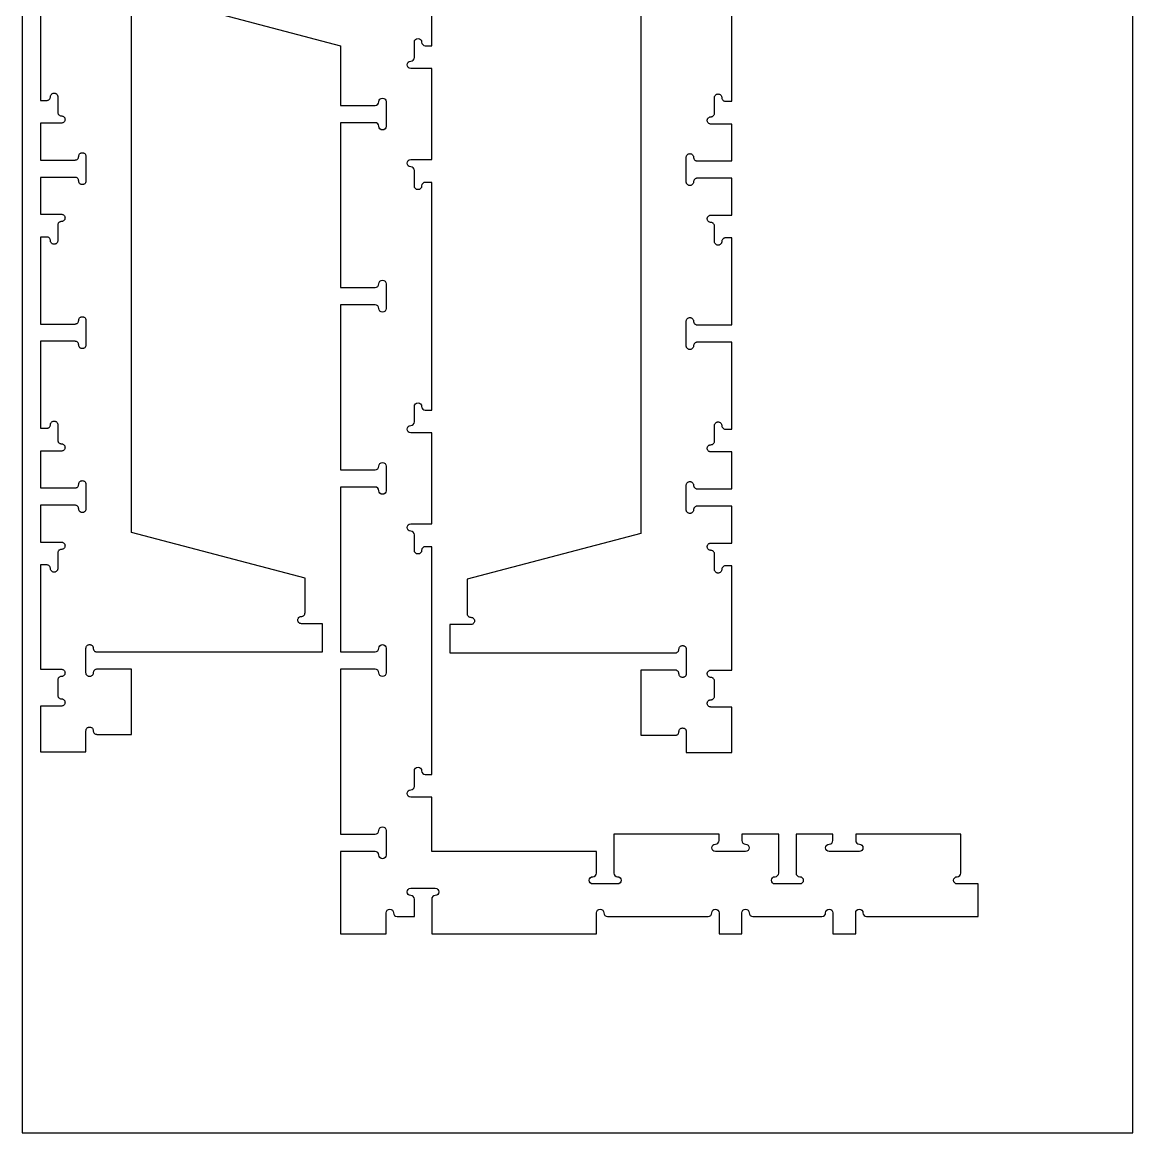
# Model space of a CAD drawing. Header units: inches. Extents: x -333 to -49, y -1653 to -1438.
# Drawn here: x -97.22 to -49.22, y -1534.43 to -1486.43 of the extents above; entities that cross this region are included whole.
import ezdxf

# ---------------------------------------------------------------- set-up
doc = ezdxf.new("R2010")
doc.units = ezdxf.units.IN
doc.header["$MEASUREMENT"] = 0
doc.layers.add('000_NOTES', color=6, linetype='Continuous')
doc.layers.add('CUT_THRU', color=7, linetype='Continuous')

msp = doc.modelspace()

# ---------------------------------------------------------------- linework, layer by layer
at = {"layer": 'CUT_THRU'}
for points in [[(-96.433, -1486.043), (-96.433, -1489.803), (-96.157, -1489.803), (-96.135, -1489.802), (-96.113, -1489.797), (-96.092, -1489.789), (-96.072, -1489.778), (-96.054, -1489.765), (-96.038, -1489.749), (-96.025, -1489.731), (-96.014, -1489.711), (-96.006, -1489.69), (-96.001, -1489.668), (-96, -1489.646), (-95.998, -1489.623), (-95.993, -1489.601), (-95.986, -1489.58), (-95.975, -1489.561), (-95.961, -1489.543), (-95.945, -1489.527), (-95.928, -1489.513), (-95.908, -1489.503), (-95.887, -1489.495), (-95.865, -1489.49), (-95.842, -1489.488), (-95.82, -1489.49), (-95.798, -1489.495), (-95.777, -1489.503), (-95.757, -1489.513), (-95.739, -1489.527), (-95.723, -1489.543), (-95.71, -1489.561), (-95.699, -1489.58), (-95.691, -1489.601), (-95.686, -1489.623), (-95.685, -1489.646), (-95.685, -1490.315), (-95.683, -1490.337), (-95.679, -1490.359), (-95.671, -1490.38), (-95.66, -1490.4), (-95.646, -1490.418), (-95.631, -1490.434), (-95.613, -1490.448), (-95.593, -1490.458), (-95.572, -1490.466), (-95.55, -1490.471), (-95.527, -1490.473), (-95.505, -1490.474), (-95.483, -1490.479), (-95.462, -1490.487), (-95.442, -1490.498), (-95.424, -1490.511), (-95.408, -1490.527), (-95.395, -1490.545), (-95.384, -1490.565), (-95.376, -1490.586), (-95.372, -1490.608), (-95.37, -1490.63), (-95.372, -1490.652), (-95.376, -1490.674), (-95.384, -1490.695), (-95.395, -1490.715), (-95.408, -1490.733), (-95.424, -1490.749), (-95.442, -1490.762), (-95.462, -1490.773), (-95.483, -1490.781), (-95.505, -1490.786), (-95.527, -1490.787), (-96.433, -1490.787), (-96.433, -1492.382), (-94.937, -1492.382), (-94.914, -1492.38), (-94.892, -1492.376), (-94.871, -1492.368), (-94.852, -1492.357), (-94.834, -1492.344), (-94.818, -1492.328), (-94.804, -1492.31), (-94.794, -1492.29), (-94.786, -1492.269), (-94.781, -1492.247), (-94.779, -1492.225), (-94.778, -1492.202), (-94.773, -1492.18), (-94.765, -1492.159), (-94.754, -1492.139), (-94.741, -1492.121), (-94.725, -1492.105), (-94.707, -1492.092), (-94.687, -1492.081), (-94.666, -1492.073), (-94.644, -1492.069), (-94.622, -1492.067), (-94.599, -1492.069), (-94.578, -1492.073), (-94.556, -1492.081), (-94.537, -1492.092), (-94.519, -1492.105), (-94.503, -1492.121), (-94.489, -1492.139), (-94.479, -1492.159), (-94.471, -1492.18), (-94.466, -1492.202), (-94.464, -1492.225), (-94.464, -1493.287), (-94.466, -1493.31), (-94.471, -1493.332), (-94.479, -1493.353), (-94.489, -1493.373), (-94.503, -1493.391), (-94.519, -1493.407), (-94.537, -1493.42), (-94.556, -1493.431), (-94.578, -1493.439), (-94.599, -1493.443), (-94.622, -1493.445), (-94.644, -1493.443), (-94.666, -1493.439), (-94.687, -1493.431), (-94.707, -1493.42), (-94.725, -1493.407), (-94.741, -1493.391), (-94.754, -1493.373), (-94.765, -1493.353), (-94.773, -1493.332), (-94.778, -1493.31), (-94.779, -1493.287), (-94.781, -1493.265), (-94.786, -1493.243), (-94.794, -1493.222), (-94.804, -1493.202), (-94.818, -1493.184), (-94.834, -1493.168), (-94.852, -1493.155), (-94.871, -1493.144), (-94.892, -1493.136), (-94.914, -1493.132), (-94.937, -1493.13), (-96.433, -1493.13), (-96.433, -1494.725), (-95.527, -1494.725), (-95.505, -1494.726), (-95.483, -1494.731), (-95.462, -1494.739), (-95.442, -1494.75), (-95.424, -1494.763), (-95.408, -1494.779), (-95.395, -1494.797), (-95.384, -1494.817), (-95.376, -1494.838), (-95.372, -1494.86), (-95.37, -1494.882), (-95.372, -1494.904), (-95.376, -1494.926), (-95.384, -1494.947), (-95.395, -1494.967), (-95.408, -1494.985), (-95.424, -1495.001), (-95.442, -1495.014), (-95.462, -1495.025), (-95.483, -1495.033), (-95.505, -1495.038), (-95.527, -1495.039), (-95.55, -1495.041), (-95.572, -1495.046), (-95.593, -1495.054), (-95.613, -1495.064), (-95.631, -1495.078), (-95.646, -1495.094), (-95.66, -1495.112), (-95.671, -1495.132), (-95.679, -1495.153), (-95.683, -1495.175), (-95.685, -1495.197), (-95.685, -1495.866), (-95.686, -1495.889), (-95.691, -1495.911), (-95.699, -1495.932), (-95.71, -1495.951), (-95.723, -1495.969), (-95.739, -1495.985), (-95.757, -1495.999), (-95.777, -1496.009), (-95.798, -1496.017), (-95.82, -1496.022), (-95.842, -1496.024), (-95.865, -1496.022), (-95.887, -1496.017), (-95.908, -1496.009), (-95.928, -1495.999), (-95.945, -1495.985), (-95.961, -1495.969), (-95.975, -1495.951), (-95.986, -1495.932), (-95.993, -1495.911), (-95.998, -1495.889), (-96, -1495.866), (-96.001, -1495.844), (-96.006, -1495.822), (-96.014, -1495.801), (-96.025, -1495.781), (-96.038, -1495.763), (-96.054, -1495.747), (-96.072, -1495.734), (-96.092, -1495.723), (-96.113, -1495.715), (-96.135, -1495.71), (-96.157, -1495.709), (-96.433, -1495.709), (-96.433, -1499.469), (-94.937, -1499.469), (-94.914, -1499.467), (-94.892, -1499.462), (-94.871, -1499.454), (-94.852, -1499.444), (-94.834, -1499.43), (-94.818, -1499.414), (-94.804, -1499.396), (-94.794, -1499.377), (-94.786, -1499.355), (-94.781, -1499.334), (-94.779, -1499.311), (-94.778, -1499.289), (-94.773, -1499.267), (-94.765, -1499.246), (-94.754, -1499.226), (-94.741, -1499.208), (-94.725, -1499.192), (-94.707, -1499.179), (-94.687, -1499.168), (-94.666, -1499.16), (-94.644, -1499.155), (-94.622, -1499.154), (-94.599, -1499.155), (-94.578, -1499.16), (-94.556, -1499.168), (-94.537, -1499.179), (-94.519, -1499.192), (-94.503, -1499.208), (-94.489, -1499.226), (-94.479, -1499.246), (-94.471, -1499.267), (-94.466, -1499.289), (-94.464, -1499.311), (-94.464, -1500.374), (-94.466, -1500.397), (-94.471, -1500.418), (-94.479, -1500.44), (-94.489, -1500.459), (-94.503, -1500.477), (-94.519, -1500.493), (-94.537, -1500.507), (-94.556, -1500.517), (-94.578, -1500.525), (-94.599, -1500.53), (-94.622, -1500.532), (-94.644, -1500.53), (-94.666, -1500.525), (-94.687, -1500.517), (-94.707, -1500.507), (-94.725, -1500.493), (-94.741, -1500.477), (-94.754, -1500.459), (-94.765, -1500.44), (-94.773, -1500.418), (-94.778, -1500.397), (-94.779, -1500.374), (-94.781, -1500.352), (-94.786, -1500.33), (-94.794, -1500.309), (-94.804, -1500.289), (-94.818, -1500.271), (-94.834, -1500.255), (-94.852, -1500.242), (-94.871, -1500.231), (-94.892, -1500.223), (-94.914, -1500.218), (-94.937, -1500.217), (-96.433, -1500.217), (-96.433, -1503.976), (-96.157, -1503.976), (-96.135, -1503.975), (-96.113, -1503.97), (-96.092, -1503.962), (-96.072, -1503.951), (-96.054, -1503.938), (-96.038, -1503.922), (-96.025, -1503.904), (-96.014, -1503.884), (-96.006, -1503.863), (-96.001, -1503.841), (-96, -1503.819), (-95.998, -1503.797), (-95.993, -1503.775), (-95.986, -1503.754), (-95.975, -1503.734), (-95.961, -1503.716), (-95.945, -1503.7), (-95.928, -1503.687), (-95.908, -1503.676), (-95.887, -1503.668), (-95.865, -1503.663), (-95.842, -1503.662), (-95.82, -1503.663), (-95.798, -1503.668), (-95.777, -1503.676), (-95.757, -1503.687), (-95.739, -1503.7), (-95.723, -1503.716), (-95.71, -1503.734), (-95.699, -1503.754), (-95.691, -1503.775), (-95.686, -1503.797), (-95.685, -1503.819), (-95.685, -1504.488), (-95.683, -1504.511), (-95.679, -1504.533), (-95.671, -1504.554), (-95.66, -1504.573), (-95.646, -1504.591), (-95.631, -1504.607), (-95.613, -1504.621), (-95.593, -1504.632), (-95.572, -1504.639), (-95.55, -1504.644), (-95.527, -1504.646), (-95.505, -1504.647), (-95.483, -1504.652), (-95.462, -1504.66), (-95.442, -1504.671), (-95.424, -1504.684), (-95.408, -1504.7), (-95.395, -1504.718), (-95.384, -1504.738), (-95.376, -1504.759), (-95.372, -1504.781), (-95.37, -1504.803), (-95.372, -1504.826), (-95.376, -1504.848), (-95.384, -1504.869), (-95.395, -1504.888), (-95.408, -1504.906), (-95.424, -1504.922), (-95.442, -1504.936), (-95.462, -1504.946), (-95.483, -1504.954), (-95.505, -1504.959), (-95.527, -1504.961), (-96.433, -1504.961), (-96.433, -1506.555), (-94.937, -1506.555), (-94.914, -1506.554), (-94.892, -1506.549), (-94.871, -1506.541), (-94.852, -1506.53), (-94.834, -1506.517), (-94.818, -1506.501), (-94.804, -1506.483), (-94.794, -1506.463), (-94.786, -1506.442), (-94.781, -1506.42), (-94.779, -1506.398), (-94.778, -1506.375), (-94.773, -1506.353), (-94.765, -1506.332), (-94.754, -1506.313), (-94.741, -1506.295), (-94.725, -1506.279), (-94.707, -1506.265), (-94.687, -1506.254), (-94.666, -1506.247), (-94.644, -1506.242), (-94.622, -1506.24), (-94.599, -1506.242), (-94.578, -1506.247), (-94.556, -1506.254), (-94.537, -1506.265), (-94.519, -1506.279), (-94.503, -1506.295), (-94.489, -1506.313), (-94.479, -1506.332), (-94.471, -1506.353), (-94.466, -1506.375), (-94.464, -1506.398), (-94.464, -1507.461), (-94.466, -1507.483), (-94.471, -1507.505), (-94.479, -1507.526), (-94.489, -1507.546), (-94.503, -1507.564), (-94.519, -1507.58), (-94.537, -1507.593), (-94.556, -1507.604), (-94.578, -1507.612), (-94.599, -1507.617), (-94.622, -1507.618), (-94.644, -1507.617), (-94.666, -1507.612), (-94.687, -1507.604), (-94.707, -1507.593), (-94.725, -1507.58), (-94.741, -1507.564), (-94.754, -1507.546), (-94.765, -1507.526), (-94.773, -1507.505), (-94.778, -1507.483), (-94.779, -1507.461), (-94.781, -1507.438), (-94.786, -1507.416), (-94.794, -1507.395), (-94.804, -1507.376), (-94.818, -1507.358), (-94.834, -1507.342), (-94.852, -1507.328), (-94.871, -1507.317), (-94.892, -1507.31), (-94.914, -1507.305), (-94.937, -1507.303), (-96.433, -1507.303), (-96.433, -1508.898), (-95.527, -1508.898), (-95.505, -1508.899), (-95.483, -1508.904), (-95.462, -1508.912), (-95.442, -1508.923), (-95.424, -1508.936), (-95.408, -1508.952), (-95.395, -1508.97), (-95.384, -1508.99), (-95.376, -1509.011), (-95.372, -1509.033), (-95.37, -1509.055), (-95.372, -1509.078), (-95.376, -1509.1), (-95.384, -1509.121), (-95.395, -1509.14), (-95.408, -1509.158), (-95.424, -1509.174), (-95.442, -1509.188), (-95.462, -1509.198), (-95.483, -1509.206), (-95.505, -1509.211), (-95.527, -1509.213), (-95.55, -1509.214), (-95.572, -1509.219), (-95.593, -1509.227), (-95.613, -1509.238), (-95.631, -1509.251), (-95.646, -1509.267), (-95.66, -1509.285), (-95.671, -1509.305), (-95.679, -1509.326), (-95.683, -1509.348), (-95.685, -1509.37), (-95.685, -1510.039), (-95.686, -1510.062), (-95.691, -1510.084), (-95.699, -1510.105), (-95.71, -1510.125), (-95.723, -1510.143), (-95.739, -1510.158), (-95.757, -1510.172), (-95.777, -1510.183), (-95.798, -1510.191), (-95.82, -1510.195), (-95.842, -1510.197), (-95.865, -1510.195), (-95.887, -1510.191), (-95.908, -1510.183), (-95.928, -1510.172), (-95.945, -1510.158), (-95.961, -1510.143), (-95.975, -1510.125), (-95.986, -1510.105), (-95.993, -1510.084), (-95.998, -1510.062), (-96, -1510.039), (-96.001, -1510.017), (-96.006, -1509.995), (-96.014, -1509.974), (-96.025, -1509.954), (-96.038, -1509.936), (-96.054, -1509.92), (-96.072, -1509.907), (-96.092, -1509.896), (-96.113, -1509.888), (-96.135, -1509.884), (-96.157, -1509.882), (-96.433, -1509.882), (-96.433, -1514.39), (-95.527, -1514.39), (-95.505, -1514.391), (-95.483, -1514.396), (-95.462, -1514.404), (-95.442, -1514.415), (-95.424, -1514.428), (-95.408, -1514.444), (-95.395, -1514.462), (-95.384, -1514.482), (-95.376, -1514.503), (-95.372, -1514.525), (-95.37, -1514.547), (-95.372, -1514.57), (-95.376, -1514.592), (-95.384, -1514.613), (-95.395, -1514.632), (-95.408, -1514.65), (-95.424, -1514.666), (-95.442, -1514.68), (-95.462, -1514.691), (-95.483, -1514.698), (-95.505, -1514.703), (-95.527, -1514.705), (-95.55, -1514.706), (-95.572, -1514.711), (-95.593, -1514.719), (-95.613, -1514.73), (-95.631, -1514.743), (-95.646, -1514.759), (-95.66, -1514.777), (-95.671, -1514.797), (-95.679, -1514.818), (-95.683, -1514.84), (-95.685, -1514.862), (-95.685, -1515.512), (-95.683, -1515.534), (-95.679, -1515.556), (-95.671, -1515.577), (-95.66, -1515.597), (-95.646, -1515.615), (-95.631, -1515.631), (-95.613, -1515.644), (-95.593, -1515.655), (-95.572, -1515.663), (-95.55, -1515.668), (-95.527, -1515.669), (-95.505, -1515.671), (-95.483, -1515.676), (-95.462, -1515.684), (-95.442, -1515.694), (-95.424, -1515.708), (-95.408, -1515.724), (-95.395, -1515.742), (-95.384, -1515.761), (-95.376, -1515.782), (-95.372, -1515.804), (-95.37, -1515.827), (-95.372, -1515.849), (-95.376, -1515.871), (-95.384, -1515.892), (-95.395, -1515.912), (-95.408, -1515.93), (-95.424, -1515.946), (-95.442, -1515.959), (-95.462, -1515.97), (-95.483, -1515.978), (-95.505, -1515.983), (-95.527, -1515.984), (-96.433, -1515.984), (-96.433, -1517.953), (-94.464, -1517.953), (-94.464, -1517.047), (-94.463, -1517.025), (-94.458, -1517.003), (-94.45, -1516.982), (-94.439, -1516.962), (-94.426, -1516.944), (-94.41, -1516.928), (-94.392, -1516.915), (-94.372, -1516.904), (-94.351, -1516.896), (-94.329, -1516.891), (-94.307, -1516.89), (-94.285, -1516.891), (-94.263, -1516.896), (-94.242, -1516.904), (-94.222, -1516.915), (-94.204, -1516.928), (-94.188, -1516.944), (-94.174, -1516.962), (-94.164, -1516.982), (-94.156, -1517.003), (-94.151, -1517.025), (-94.149, -1517.047), (-94.148, -1517.07), (-94.143, -1517.092), (-94.135, -1517.113), (-94.124, -1517.132), (-94.111, -1517.15), (-94.095, -1517.166), (-94.077, -1517.18), (-94.057, -1517.191), (-94.036, -1517.198), (-94.014, -1517.203), (-93.992, -1517.205), (-92.496, -1517.205), (-92.496, -1514.39), (-93.992, -1514.39), (-94.014, -1514.391), (-94.036, -1514.396), (-94.057, -1514.404), (-94.077, -1514.415), (-94.095, -1514.428), (-94.111, -1514.444), (-94.124, -1514.462), (-94.135, -1514.482), (-94.143, -1514.503), (-94.148, -1514.525), (-94.149, -1514.547), (-94.151, -1514.57), (-94.156, -1514.592), (-94.164, -1514.613), (-94.174, -1514.632), (-94.188, -1514.65), (-94.204, -1514.666), (-94.222, -1514.68), (-94.242, -1514.691), (-94.263, -1514.698), (-94.285, -1514.703), (-94.307, -1514.705), (-94.329, -1514.703), (-94.351, -1514.698), (-94.372, -1514.691), (-94.392, -1514.68), (-94.41, -1514.666), (-94.426, -1514.65), (-94.439, -1514.632), (-94.45, -1514.613), (-94.458, -1514.592), (-94.463, -1514.57), (-94.464, -1514.547), (-94.464, -1513.484), (-94.463, -1513.462), (-94.458, -1513.44), (-94.45, -1513.419), (-94.439, -1513.399), (-94.426, -1513.381), (-94.41, -1513.365), (-94.392, -1513.352), (-94.372, -1513.341), (-94.351, -1513.333), (-94.329, -1513.328), (-94.307, -1513.327), (-94.285, -1513.328), (-94.263, -1513.333), (-94.242, -1513.341), (-94.222, -1513.352), (-94.204, -1513.365), (-94.188, -1513.381), (-94.174, -1513.399), (-94.164, -1513.419), (-94.156, -1513.44), (-94.151, -1513.462), (-94.149, -1513.484), (-94.148, -1513.507), (-94.143, -1513.529), (-94.135, -1513.55), (-94.124, -1513.569), (-94.111, -1513.587), (-94.095, -1513.603), (-94.077, -1513.617), (-94.057, -1513.628), (-94.036, -1513.635), (-94.014, -1513.64), (-93.992, -1513.642), (-84.248, -1513.642), (-84.248, -1512.421), (-85.153, -1512.421), (-85.176, -1512.42), (-85.198, -1512.415), (-85.219, -1512.407), (-85.239, -1512.396), (-85.257, -1512.383), (-85.272, -1512.367), (-85.286, -1512.349), (-85.297, -1512.329), (-85.304, -1512.308), (-85.309, -1512.286), (-85.311, -1512.264), (-85.309, -1512.241), (-85.304, -1512.22), (-85.297, -1512.198), (-85.286, -1512.179), (-85.272, -1512.161), (-85.257, -1512.145), (-85.239, -1512.131), (-85.219, -1512.121), (-85.198, -1512.113), (-85.176, -1512.108), (-85.153, -1512.106), (-85.131, -1512.105), (-85.109, -1512.1), (-85.088, -1512.092), (-85.068, -1512.081), (-85.05, -1512.068), (-85.034, -1512.052), (-85.021, -1512.034), (-85.01, -1512.014), (-85.002, -1511.993), (-84.998, -1511.971), (-84.996, -1511.949), (-84.996, -1510.453), (-92.496, -1508.484), (-92.496, -1448.681)], [(-70.488, -1448.721), (-70.488, -1508.524), (-77.988, -1510.492), (-77.988, -1511.988), (-77.986, -1512.011), (-77.982, -1512.033), (-77.974, -1512.054), (-77.963, -1512.073), (-77.95, -1512.091), (-77.934, -1512.107), (-77.916, -1512.121), (-77.896, -1512.132), (-77.875, -1512.139), (-77.853, -1512.144), (-77.831, -1512.146), (-77.808, -1512.147), (-77.786, -1512.152), (-77.765, -1512.16), (-77.745, -1512.171), (-77.727, -1512.184), (-77.712, -1512.2), (-77.698, -1512.218), (-77.687, -1512.238), (-77.679, -1512.259), (-77.675, -1512.281), (-77.673, -1512.303), (-77.675, -1512.326), (-77.679, -1512.348), (-77.687, -1512.369), (-77.698, -1512.388), (-77.712, -1512.406), (-77.727, -1512.422), (-77.745, -1512.436), (-77.765, -1512.446), (-77.786, -1512.454), (-77.808, -1512.459), (-77.831, -1512.461), (-78.736, -1512.461), (-78.736, -1513.681), (-68.992, -1513.681), (-68.97, -1513.68), (-68.948, -1513.675), (-68.927, -1513.667), (-68.907, -1513.656), (-68.889, -1513.643), (-68.873, -1513.627), (-68.859, -1513.609), (-68.849, -1513.589), (-68.841, -1513.568), (-68.836, -1513.546), (-68.834, -1513.524), (-68.833, -1513.501), (-68.828, -1513.479), (-68.82, -1513.458), (-68.809, -1513.439), (-68.796, -1513.421), (-68.78, -1513.405), (-68.762, -1513.391), (-68.742, -1513.38), (-68.721, -1513.373), (-68.699, -1513.368), (-68.677, -1513.366), (-68.655, -1513.368), (-68.633, -1513.373), (-68.612, -1513.38), (-68.592, -1513.391), (-68.574, -1513.405), (-68.558, -1513.421), (-68.545, -1513.439), (-68.534, -1513.458), (-68.526, -1513.479), (-68.521, -1513.501), (-68.52, -1513.524), (-68.52, -1514.587), (-68.521, -1514.609), (-68.526, -1514.631), (-68.534, -1514.652), (-68.545, -1514.672), (-68.558, -1514.69), (-68.574, -1514.706), (-68.592, -1514.719), (-68.612, -1514.73), (-68.633, -1514.738), (-68.655, -1514.743), (-68.677, -1514.744), (-68.699, -1514.743), (-68.721, -1514.738), (-68.742, -1514.73), (-68.762, -1514.719), (-68.78, -1514.706), (-68.796, -1514.69), (-68.809, -1514.672), (-68.82, -1514.652), (-68.828, -1514.631), (-68.833, -1514.609), (-68.834, -1514.587), (-68.836, -1514.564), (-68.841, -1514.542), (-68.849, -1514.521), (-68.859, -1514.502), (-68.873, -1514.484), (-68.889, -1514.468), (-68.907, -1514.454), (-68.927, -1514.443), (-68.948, -1514.436), (-68.97, -1514.431), (-68.992, -1514.429), (-70.488, -1514.429), (-70.488, -1517.244), (-68.992, -1517.244), (-68.97, -1517.243), (-68.948, -1517.238), (-68.927, -1517.23), (-68.907, -1517.219), (-68.889, -1517.206), (-68.873, -1517.19), (-68.859, -1517.172), (-68.849, -1517.152), (-68.841, -1517.131), (-68.836, -1517.109), (-68.834, -1517.087), (-68.833, -1517.064), (-68.828, -1517.042), (-68.82, -1517.021), (-68.809, -1517.002), (-68.796, -1516.984), (-68.78, -1516.968), (-68.762, -1516.954), (-68.742, -1516.943), (-68.721, -1516.936), (-68.699, -1516.931), (-68.677, -1516.929), (-68.655, -1516.931), (-68.633, -1516.936), (-68.612, -1516.943), (-68.592, -1516.954), (-68.574, -1516.968), (-68.558, -1516.984), (-68.545, -1517.002), (-68.534, -1517.021), (-68.526, -1517.042), (-68.521, -1517.064), (-68.52, -1517.087), (-68.52, -1517.992), (-66.551, -1517.992), (-66.551, -1516.024), (-67.457, -1516.024), (-67.479, -1516.022), (-67.501, -1516.017), (-67.522, -1516.009), (-67.542, -1515.999), (-67.56, -1515.985), (-67.576, -1515.969), (-67.589, -1515.951), (-67.6, -1515.932), (-67.608, -1515.911), (-67.612, -1515.889), (-67.614, -1515.866), (-67.612, -1515.844), (-67.608, -1515.822), (-67.6, -1515.801), (-67.589, -1515.781), (-67.576, -1515.763), (-67.56, -1515.747), (-67.542, -1515.734), (-67.522, -1515.723), (-67.501, -1515.715), (-67.479, -1515.71), (-67.457, -1515.709), (-67.434, -1515.707), (-67.412, -1515.702), (-67.391, -1515.695), (-67.371, -1515.684), (-67.353, -1515.67), (-67.338, -1515.654), (-67.324, -1515.636), (-67.313, -1515.617), (-67.305, -1515.596), (-67.301, -1515.574), (-67.299, -1515.551), (-67.299, -1514.902), (-67.301, -1514.879), (-67.305, -1514.857), (-67.313, -1514.836), (-67.324, -1514.817), (-67.338, -1514.799), (-67.353, -1514.783), (-67.371, -1514.769), (-67.391, -1514.758), (-67.412, -1514.751), (-67.434, -1514.746), (-67.457, -1514.744), (-67.479, -1514.743), (-67.501, -1514.738), (-67.522, -1514.73), (-67.542, -1514.719), (-67.56, -1514.706), (-67.576, -1514.69), (-67.589, -1514.672), (-67.6, -1514.652), (-67.608, -1514.631), (-67.612, -1514.609), (-67.614, -1514.587), (-67.612, -1514.564), (-67.608, -1514.542), (-67.6, -1514.521), (-67.589, -1514.502), (-67.576, -1514.484), (-67.56, -1514.468), (-67.542, -1514.454), (-67.522, -1514.443), (-67.501, -1514.436), (-67.479, -1514.431), (-67.457, -1514.429), (-66.551, -1514.429), (-66.551, -1509.921), (-66.827, -1509.921), (-66.849, -1509.923), (-66.871, -1509.928), (-66.892, -1509.936), (-66.912, -1509.946), (-66.93, -1509.96), (-66.946, -1509.976), (-66.959, -1509.994), (-66.97, -1510.013), (-66.978, -1510.034), (-66.982, -1510.056), (-66.984, -1510.079), (-66.986, -1510.101), (-66.99, -1510.123), (-66.998, -1510.144), (-67.009, -1510.164), (-67.023, -1510.182), (-67.038, -1510.198), (-67.056, -1510.211), (-67.076, -1510.222), (-67.097, -1510.23), (-67.119, -1510.235), (-67.142, -1510.236), (-67.164, -1510.235), (-67.186, -1510.23), (-67.207, -1510.222), (-67.227, -1510.211), (-67.245, -1510.198), (-67.261, -1510.182), (-67.274, -1510.164), (-67.285, -1510.144), (-67.293, -1510.123), (-67.297, -1510.101), (-67.299, -1510.079), (-67.299, -1509.41), (-67.301, -1509.387), (-67.305, -1509.365), (-67.313, -1509.344), (-67.324, -1509.324), (-67.338, -1509.306), (-67.353, -1509.291), (-67.371, -1509.277), (-67.391, -1509.266), (-67.412, -1509.258), (-67.434, -1509.254), (-67.457, -1509.252), (-67.479, -1509.25), (-67.501, -1509.246), (-67.522, -1509.238), (-67.542, -1509.227), (-67.56, -1509.214), (-67.576, -1509.198), (-67.589, -1509.18), (-67.6, -1509.16), (-67.608, -1509.139), (-67.612, -1509.117), (-67.614, -1509.095), (-67.612, -1509.072), (-67.608, -1509.05), (-67.6, -1509.029), (-67.589, -1509.009), (-67.576, -1508.991), (-67.56, -1508.976), (-67.542, -1508.962), (-67.522, -1508.951), (-67.501, -1508.943), (-67.479, -1508.939), (-67.457, -1508.937), (-66.551, -1508.937), (-66.551, -1507.343), (-68.047, -1507.343), (-68.07, -1507.344), (-68.091, -1507.349), (-68.113, -1507.357), (-68.132, -1507.368), (-68.15, -1507.381), (-68.166, -1507.397), (-68.18, -1507.415), (-68.19, -1507.435), (-68.198, -1507.456), (-68.203, -1507.478), (-68.205, -1507.5), (-68.206, -1507.523), (-68.211, -1507.544), (-68.219, -1507.566), (-68.23, -1507.585), (-68.243, -1507.603), (-68.259, -1507.619), (-68.277, -1507.633), (-68.297, -1507.643), (-68.318, -1507.651), (-68.34, -1507.656), (-68.362, -1507.658), (-68.384, -1507.656), (-68.406, -1507.651), (-68.427, -1507.643), (-68.447, -1507.633), (-68.465, -1507.619), (-68.481, -1507.603), (-68.495, -1507.585), (-68.505, -1507.566), (-68.513, -1507.544), (-68.518, -1507.523), (-68.52, -1507.5), (-68.52, -1506.437), (-68.518, -1506.415), (-68.513, -1506.393), (-68.505, -1506.372), (-68.495, -1506.352), (-68.481, -1506.334), (-68.465, -1506.318), (-68.447, -1506.305), (-68.427, -1506.294), (-68.406, -1506.286), (-68.384, -1506.281), (-68.362, -1506.28), (-68.34, -1506.281), (-68.318, -1506.286), (-68.297, -1506.294), (-68.277, -1506.305), (-68.259, -1506.318), (-68.243, -1506.334), (-68.23, -1506.352), (-68.219, -1506.372), (-68.211, -1506.393), (-68.206, -1506.415), (-68.205, -1506.437), (-68.203, -1506.46), (-68.198, -1506.481), (-68.19, -1506.503), (-68.18, -1506.522), (-68.166, -1506.54), (-68.15, -1506.556), (-68.132, -1506.57), (-68.113, -1506.58), (-68.091, -1506.588), (-68.07, -1506.593), (-68.047, -1506.595), (-66.551, -1506.595), (-66.551, -1505), (-67.457, -1505), (-67.479, -1504.998), (-67.501, -1504.994), (-67.522, -1504.986), (-67.542, -1504.975), (-67.56, -1504.962), (-67.576, -1504.946), (-67.589, -1504.928), (-67.6, -1504.908), (-67.608, -1504.887), (-67.612, -1504.865), (-67.614, -1504.843), (-67.612, -1504.82), (-67.608, -1504.798), (-67.6, -1504.777), (-67.589, -1504.757), (-67.576, -1504.739), (-67.56, -1504.724), (-67.542, -1504.71), (-67.522, -1504.699), (-67.501, -1504.692), (-67.479, -1504.687), (-67.457, -1504.685), (-67.434, -1504.684), (-67.412, -1504.679), (-67.391, -1504.671), (-67.371, -1504.66), (-67.353, -1504.647), (-67.338, -1504.631), (-67.324, -1504.613), (-67.313, -1504.593), (-67.305, -1504.572), (-67.301, -1504.55), (-67.299, -1504.528), (-67.299, -1503.858), (-67.297, -1503.836), (-67.293, -1503.814), (-67.285, -1503.793), (-67.274, -1503.773), (-67.261, -1503.755), (-67.245, -1503.739), (-67.227, -1503.726), (-67.207, -1503.715), (-67.186, -1503.707), (-67.164, -1503.702), (-67.142, -1503.701), (-67.119, -1503.702), (-67.097, -1503.707), (-67.076, -1503.715), (-67.056, -1503.726), (-67.038, -1503.739), (-67.023, -1503.755), (-67.009, -1503.773), (-66.998, -1503.793), (-66.99, -1503.814), (-66.986, -1503.836), (-66.984, -1503.858), (-66.982, -1503.881), (-66.978, -1503.903), (-66.97, -1503.924), (-66.959, -1503.944), (-66.946, -1503.961), (-66.93, -1503.977), (-66.912, -1503.991), (-66.892, -1504.002), (-66.871, -1504.009), (-66.849, -1504.014), (-66.827, -1504.016), (-66.551, -1504.016), (-66.551, -1500.256), (-68.047, -1500.256), (-68.07, -1500.258), (-68.091, -1500.262), (-68.113, -1500.27), (-68.132, -1500.281), (-68.15, -1500.294), (-68.166, -1500.31), (-68.18, -1500.328), (-68.19, -1500.348), (-68.198, -1500.369), (-68.203, -1500.391), (-68.205, -1500.413), (-68.206, -1500.436), (-68.211, -1500.458), (-68.219, -1500.479), (-68.23, -1500.499), (-68.243, -1500.517), (-68.259, -1500.532), (-68.277, -1500.546), (-68.297, -1500.557), (-68.318, -1500.565), (-68.34, -1500.569), (-68.362, -1500.571), (-68.384, -1500.569), (-68.406, -1500.565), (-68.427, -1500.557), (-68.447, -1500.546), (-68.465, -1500.532), (-68.481, -1500.517), (-68.495, -1500.499), (-68.505, -1500.479), (-68.513, -1500.458), (-68.518, -1500.436), (-68.52, -1500.413), (-68.52, -1499.35), (-68.518, -1499.328), (-68.513, -1499.306), (-68.505, -1499.285), (-68.495, -1499.265), (-68.481, -1499.247), (-68.465, -1499.231), (-68.447, -1499.218), (-68.427, -1499.207), (-68.406, -1499.199), (-68.384, -1499.195), (-68.362, -1499.193), (-68.34, -1499.195), (-68.318, -1499.199), (-68.297, -1499.207), (-68.277, -1499.218), (-68.259, -1499.231), (-68.243, -1499.247), (-68.23, -1499.265), (-68.219, -1499.285), (-68.211, -1499.306), (-68.206, -1499.328), (-68.205, -1499.35), (-68.203, -1499.373), (-68.198, -1499.395), (-68.19, -1499.416), (-68.18, -1499.436), (-68.166, -1499.454), (-68.15, -1499.47), (-68.132, -1499.483), (-68.113, -1499.494), (-68.091, -1499.502), (-68.07, -1499.506), (-68.047, -1499.508), (-66.551, -1499.508), (-66.551, -1495.748), (-66.827, -1495.748), (-66.849, -1495.75), (-66.871, -1495.755), (-66.892, -1495.762), (-66.912, -1495.773), (-66.93, -1495.787), (-66.946, -1495.802), (-66.959, -1495.82), (-66.97, -1495.84), (-66.978, -1495.861), (-66.982, -1495.883), (-66.984, -1495.906), (-66.986, -1495.928), (-66.99, -1495.95), (-66.998, -1495.971), (-67.009, -1495.991), (-67.023, -1496.009), (-67.038, -1496.025), (-67.056, -1496.038), (-67.076, -1496.049), (-67.097, -1496.057), (-67.119, -1496.061), (-67.142, -1496.063), (-67.164, -1496.061), (-67.186, -1496.057), (-67.207, -1496.049), (-67.227, -1496.038), (-67.245, -1496.025), (-67.261, -1496.009), (-67.274, -1495.991), (-67.285, -1495.971), (-67.293, -1495.95), (-67.297, -1495.928), (-67.299, -1495.906), (-67.299, -1495.236), (-67.301, -1495.214), (-67.305, -1495.192), (-67.313, -1495.171), (-67.324, -1495.151), (-67.338, -1495.133), (-67.353, -1495.117), (-67.371, -1495.104), (-67.391, -1495.093), (-67.412, -1495.085), (-67.434, -1495.08), (-67.457, -1495.079), (-67.479, -1495.077), (-67.501, -1495.072), (-67.522, -1495.065), (-67.542, -1495.054), (-67.56, -1495.04), (-67.576, -1495.024), (-67.589, -1495.006), (-67.6, -1494.987), (-67.608, -1494.966), (-67.612, -1494.944), (-67.614, -1494.921), (-67.612, -1494.899), (-67.608, -1494.877), (-67.6, -1494.856), (-67.589, -1494.836), (-67.576, -1494.818), (-67.56, -1494.802), (-67.542, -1494.789), (-67.522, -1494.778), (-67.501, -1494.77), (-67.479, -1494.765), (-67.457, -1494.764), (-66.551, -1494.764), (-66.551, -1493.169), (-68.047, -1493.169), (-68.07, -1493.171), (-68.091, -1493.176), (-68.113, -1493.184), (-68.132, -1493.194), (-68.15, -1493.208), (-68.166, -1493.224), (-68.18, -1493.242), (-68.19, -1493.261), (-68.198, -1493.282), (-68.203, -1493.304), (-68.205, -1493.327), (-68.206, -1493.349), (-68.211, -1493.371), (-68.219, -1493.392), (-68.23, -1493.412), (-68.243, -1493.43), (-68.259, -1493.446), (-68.277, -1493.459), (-68.297, -1493.47), (-68.318, -1493.478), (-68.34, -1493.483), (-68.362, -1493.484), (-68.384, -1493.483), (-68.406, -1493.478), (-68.427, -1493.47), (-68.447, -1493.459), (-68.465, -1493.446), (-68.481, -1493.43), (-68.495, -1493.412), (-68.505, -1493.392), (-68.513, -1493.371), (-68.518, -1493.349), (-68.52, -1493.327), (-68.52, -1492.264), (-68.518, -1492.241), (-68.513, -1492.22), (-68.505, -1492.198), (-68.495, -1492.179), (-68.481, -1492.161), (-68.465, -1492.145), (-68.447, -1492.131), (-68.427, -1492.121), (-68.406, -1492.113), (-68.384, -1492.108), (-68.362, -1492.106), (-68.34, -1492.108), (-68.318, -1492.113), (-68.297, -1492.121), (-68.277, -1492.131), (-68.259, -1492.145), (-68.243, -1492.161), (-68.23, -1492.179), (-68.219, -1492.198), (-68.211, -1492.22), (-68.206, -1492.241), (-68.205, -1492.264), (-68.203, -1492.286), (-68.198, -1492.308), (-68.19, -1492.329), (-68.18, -1492.349), (-68.166, -1492.367), (-68.15, -1492.383), (-68.132, -1492.396), (-68.113, -1492.407), (-68.091, -1492.415), (-68.07, -1492.42), (-68.047, -1492.421), (-66.551, -1492.421), (-66.551, -1490.827), (-67.457, -1490.827), (-67.479, -1490.825), (-67.501, -1490.82), (-67.522, -1490.813), (-67.542, -1490.802), (-67.56, -1490.788), (-67.576, -1490.773), (-67.589, -1490.755), (-67.6, -1490.735), (-67.608, -1490.714), (-67.612, -1490.692), (-67.614, -1490.669), (-67.612, -1490.647), (-67.608, -1490.625), (-67.6, -1490.604), (-67.589, -1490.584), (-67.576, -1490.566), (-67.56, -1490.55), (-67.542, -1490.537), (-67.522, -1490.526), (-67.501, -1490.518), (-67.479, -1490.514), (-67.457, -1490.512), (-67.434, -1490.51), (-67.412, -1490.506), (-67.391, -1490.498), (-67.371, -1490.487), (-67.353, -1490.473), (-67.338, -1490.458), (-67.324, -1490.44), (-67.313, -1490.42), (-67.305, -1490.399), (-67.301, -1490.377), (-67.299, -1490.354), (-67.299, -1489.685), (-67.297, -1489.663), (-67.293, -1489.641), (-67.285, -1489.62), (-67.274, -1489.6), (-67.261, -1489.582), (-67.245, -1489.566), (-67.227, -1489.553), (-67.207, -1489.542), (-67.186, -1489.534), (-67.164, -1489.529), (-67.142, -1489.528), (-67.119, -1489.529), (-67.097, -1489.534), (-67.076, -1489.542), (-67.056, -1489.553), (-67.038, -1489.566), (-67.023, -1489.582), (-67.009, -1489.6), (-66.998, -1489.62), (-66.99, -1489.641), (-66.986, -1489.663), (-66.984, -1489.685), (-66.982, -1489.708), (-66.978, -1489.729), (-66.97, -1489.751), (-66.959, -1489.77), (-66.946, -1489.788), (-66.93, -1489.804), (-66.912, -1489.818), (-66.892, -1489.828), (-66.871, -1489.836), (-66.849, -1489.841), (-66.827, -1489.843), (-66.551, -1489.843), (-66.551, -1486.083)]]:
    msp.add_lwpolyline(points, dxfattribs=at)
msp.add_lwpolyline([(-90.96, -1485.473), (-83.46, -1487.441), (-83.46, -1490.02), (-81.964, -1490.02, 0.414214), (-81.807, -1489.862, -1), (-81.492, -1489.862), (-81.492, -1490.925, -1), (-81.807, -1490.925, 0.414214), (-81.964, -1490.768), (-83.46, -1490.768), (-83.46, -1497.894), (-81.964, -1497.894, 0.414214), (-81.807, -1497.736, -1), (-81.492, -1497.736), (-81.492, -1498.799, -1), (-81.807, -1498.799, 0.414214), (-81.964, -1498.642), (-83.46, -1498.642), (-83.46, -1505.768), (-81.964, -1505.768, 0.414214), (-81.807, -1505.61, -1), (-81.492, -1505.61), (-81.492, -1506.673, -1), (-81.807, -1506.673, 0.414214), (-81.964, -1506.516), (-83.46, -1506.516), (-83.46, -1513.642), (-81.964, -1513.642, 0.414214), (-81.807, -1513.484, -1), (-81.492, -1513.484), (-81.492, -1514.547, -1), (-81.807, -1514.547, 0.414214), (-81.964, -1514.39), (-83.46, -1514.39), (-83.46, -1521.516), (-81.964, -1521.516, 0.414214), (-81.807, -1521.358, -1), (-81.492, -1521.358), (-81.492, -1522.421, -1), (-81.807, -1522.421, 0.414214), (-81.964, -1522.264), (-83.46, -1522.264), (-83.46, -1525.827), (-81.492, -1525.827), (-81.492, -1524.921, -1), (-81.177, -1524.921, 0.414214), (-81.02, -1525.079), (-80.271, -1525.079), (-80.271, -1524.331, 0.414214), (-80.429, -1524.173, -1), (-80.429, -1523.858), (-79.366, -1523.858, -1), (-79.366, -1524.173, 0.414214), (-79.523, -1524.331), (-79.523, -1525.827), (-72.397, -1525.827), (-72.397, -1524.921, -1), (-72.083, -1524.921, 0.414214), (-71.925, -1525.079), (-67.575, -1525.079, 0.414214), (-67.417, -1524.921, -1), (-67.102, -1524.921), (-67.102, -1525.827), (-66.118, -1525.827), (-66.118, -1524.921, -1), (-65.803, -1524.921, 0.414214), (-65.646, -1525.079), (-62.653, -1525.079, 0.414214), (-62.496, -1524.921, -1), (-62.181, -1524.921), (-62.181, -1525.827), (-61.197, -1525.827), (-61.197, -1524.921, -1), (-60.882, -1524.921, 0.414214), (-60.724, -1525.079), (-55.901, -1525.079), (-55.901, -1523.671), (-56.807, -1523.671, -1), (-56.807, -1523.356, 0.414214), (-56.649, -1523.199), (-56.649, -1521.516), (-61.197, -1521.516), (-61.197, -1521.791, 0.414214), (-61.039, -1521.949, -1), (-61.039, -1522.264), (-62.338, -1522.264, -1), (-62.338, -1521.949, 0.414214), (-62.181, -1521.791), (-62.181, -1521.516), (-63.775, -1521.516), (-63.775, -1523.199, 0.414214), (-63.618, -1523.356, -1), (-63.618, -1523.671), (-64.681, -1523.671, -1), (-64.681, -1523.356, 0.414214), (-64.523, -1523.199), (-64.523, -1521.516), (-66.118, -1521.516), (-66.118, -1521.791, 0.414214), (-65.96, -1521.949, -1), (-65.96, -1522.264), (-67.26, -1522.264, -1), (-67.26, -1521.949, 0.414214), (-67.102, -1521.791), (-67.102, -1521.516), (-71.649, -1521.516), (-71.649, -1523.199, 0.414214), (-71.492, -1523.356, -1), (-71.492, -1523.671), (-72.555, -1523.671, -1), (-72.555, -1523.356, 0.414214), (-72.397, -1523.199), (-72.397, -1522.264), (-79.523, -1522.264), (-79.523, -1519.921), (-80.429, -1519.921, -1), (-80.429, -1519.606, 0.414214), (-80.271, -1519.449), (-80.271, -1518.78, -1), (-79.957, -1518.78, 0.414214), (-79.799, -1518.937), (-79.523, -1518.937), (-79.523, -1509.095), (-79.799, -1509.095, 0.414214), (-79.957, -1509.252, -1), (-80.271, -1509.252), (-80.271, -1508.583, 0.414214), (-80.429, -1508.425, -1), (-80.429, -1508.11), (-79.523, -1508.11), (-79.523, -1504.173), (-80.429, -1504.173, -1), (-80.429, -1503.858, 0.414214), (-80.271, -1503.701), (-80.271, -1503.032, -1), (-79.957, -1503.032, 0.414214), (-79.799, -1503.189), (-79.523, -1503.189), (-79.523, -1493.347), (-79.799, -1493.347, 0.414214), (-79.957, -1493.504, -1), (-80.271, -1493.504), (-80.271, -1492.835, 0.414214), (-80.429, -1492.677, -1), (-80.429, -1492.362), (-79.523, -1492.362), (-79.523, -1488.425), (-80.429, -1488.425, -1), (-80.429, -1488.11, 0.414214), (-80.271, -1487.953), (-80.271, -1487.284, -1), (-79.957, -1487.284, 0.414214), (-79.799, -1487.441), (-79.523, -1487.441), (-79.523, -1477.599)], format="xyb", dxfattribs=at)

# ---------------------------------------------------------------- meshes
at = {"layer": '000_NOTES'}
mesh = msp.add_polyface(dxfattribs=at)
corners = [(-97.22, -1534.425), (-97.22, -1438.425), (-49.22, -1438.425), (-49.22, -1534.425)]
mesh.append_faces([[corners[k] for k in face] for face in [(0, 3, 2, 1)]])

doc.saveas('drawing.dxf')
